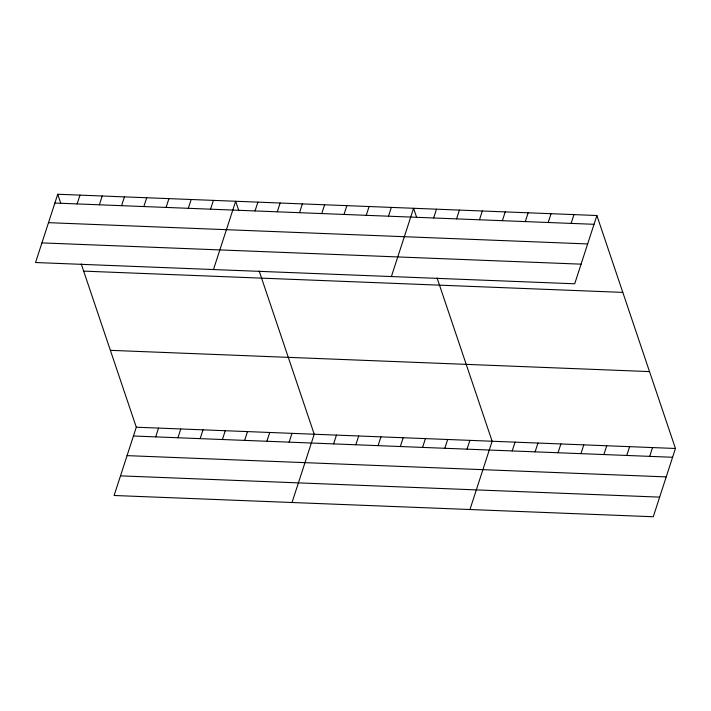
<?xml version="1.0" encoding="UTF-8"?>
<svg xmlns="http://www.w3.org/2000/svg" width="711" height="711" viewBox="0 0 711 711"><rect width="100%" height="100%" fill="white"/><g stroke="black" fill="none" stroke-linecap="round" stroke-linejoin="round"><path stroke-width="1.07" d="M57.733 194.245L35.55 262.528L574.701 283.787L596.885 215.513L57.733 194.245L60.844 203.47M77.117 203.915L79.979 195.125M99.362 204.795L102.215 196.005M121.599 205.675L124.452 196.876M143.835 206.546L146.697 197.756M166.081 207.425L168.934 198.636M188.317 208.305L191.179 199.507M81.241 263.95L136.299 427.213L114.116 495.487L653.267 516.755L675.45 448.472L596.885 215.513M210.554 209.176L213.416 200.386M155.682 436.883L158.544 428.084M213.469 269.549L235.652 201.266L238.763 210.492M177.919 437.754L180.781 428.964M255.036 210.936L257.897 202.137M200.164 438.634L203.017 429.844M277.281 211.807L280.134 203.017M222.401 439.514L225.263 430.715M299.518 212.687L302.371 203.897M244.646 440.385L247.499 431.595M321.754 213.567L324.616 204.777M266.883 441.264L269.736 432.475M344 214.446L346.852 205.648M289.119 442.144L291.981 433.346M366.236 215.317L369.098 206.528M292.034 502.508L314.218 434.225L259.16 270.971M388.482 216.197L391.334 207.408M333.601 443.895L336.463 435.105M391.388 276.561L413.571 208.279L416.682 217.504M355.847 444.775L358.7 435.976M433.63 217.975L436.492 209.185M378.083 445.646L380.936 436.856M456.542 218.881L459.404 210.092M400.32 446.526L403.181 437.736M479.463 219.788L482.316 210.989M422.565 447.406L425.418 438.616M502.375 220.686L505.228 211.896M444.802 448.286L447.663 439.487M525.287 221.592L528.14 212.802M467.038 449.156L469.9 440.367M548.199 222.499L551.061 213.7M469.953 509.52L492.136 441.247L437.078 277.983M571.111 223.396L573.973 214.606M512.196 450.943L515.057 442.144M535.107 451.841L537.969 443.051M558.019 452.747L560.881 443.957M580.94 453.654L583.793 444.855M603.852 454.551L606.705 445.761M626.764 455.458L629.626 446.668M649.676 456.364L652.538 447.566M54.88 203.044L594.032 224.303M48.499 222.667L587.65 243.935M41.931 242.895L581.083 264.163M83.658 271.122L622.809 292.39M110.374 350.336L649.525 371.595M136.299 427.213L675.45 448.472M133.446 436.003L672.597 457.262M127.065 455.635L666.216 476.894M120.497 475.863L659.639 497.122"/></g></svg>
